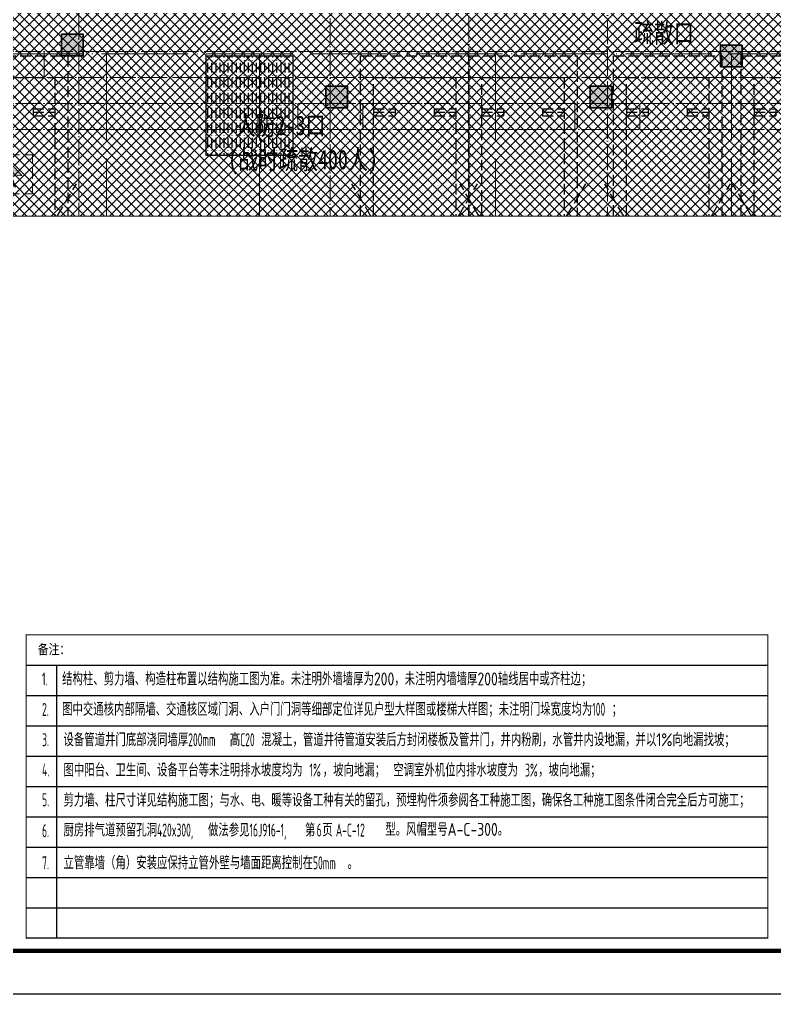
# Model space of a CAD drawing. Extents: x -518115 to 389031, y -231062 to 1628073.
# Drawn here: x 15451 to 32868, y 719299 to 742162 of the extents above; entities that cross this region are included whole.
import ezdxf
from ezdxf.xclip import XClip

# ---------------------------------------------------------------- set-up
doc = ezdxf.new("R2010")
doc.units = 0
doc.header["$LTSCALE"] = 1000
doc.header["$MEASUREMENT"] = 0
doc.header["$XCLIPFRAME"] = 0
for name, pattern in [('5、6、7#楼参照$0$DASH', [0.35, 0.25, -0.1]), ('DASH', [0.35, 0.25, -0.1]), ('DOTE', [2.42, 2, -0.2, 0.02, -0.2])]:
    doc.linetypes.add(name, pattern=pattern)
for name, color, linetype in [('0-R-口部编号', 211, 'Continuous'), ('0-R疏散口', 20, 'Continuous'), ('C-Sheet-图框', 101, 'Continuous'), ('HS-A-停车位（标准）', 9, 'Continuous'), ('PUB_TEXT', 4, 'Continuous'), ('图框', 140, 'Continuous')]:
    doc.layers.add(name, color=color, linetype=linetype)
for name, color, linetype, lineweight in [('AE-PARKING', 70, '5、6、7#楼参照$0$DASH', 13), ('DOTE', 19, 'DOTE', 9), ('填充', 251, 'Continuous', 5), ('砼柱', 2, 'Continuous', 35)]:
    doc.layers.add(name, color=color, linetype=linetype, lineweight=lineweight)
doc.layers.add('yichutu', color=7, linetype='Continuous', true_color=0xffffff, plot=False)
doc.styles.add('-宋体', font='', dxfattribs={"width": 0.8})
doc.styles.add('宋体', font='', dxfattribs={"height": 50})
doc.styles.add('房间名称', font='TSSDENG', dxfattribs={"width": 0.8, "bigfont": 'HZTXT'})
doc.styles.get('-宋体').set_extended_font_data('SimSun')
doc.styles.get('宋体').set_extended_font_data('SimSun')

# ---------------------------------------------------------------- blocks, each defined once
blk = doc.blocks.new('A$C27F3146B')
at = {"layer": '填充'}
h = blk.add_hatch(dxfattribs=at)
h.set_pattern_fill('ANSI37', color=196, scale=100, style=0)
h.set_pattern_definition([(45, (794705.05, -474761.84), (-112.253202, 112.253202), []), (135, (794705.05, -474761.84), (-112.253202, -112.253202), [])])
h.paths.add_polyline_path([(-78048, 55599), (-78048, 57299), (-82398, 57299), (-82398, 55849), (-84898, 55849), (-84897, 52948), (-86997, 52948), (-86997, 48099), (-82248, 48099), (-82248, 47399), (-77348, 47399), (-77348, 49449), (-76948, 49449), (-76948, 51299), (-79398, 51299), (-79398, 55599)], flags=16)
h.paths.add_polyline_path([(-95398, 60199), (-41398, 60199), (-41398, 40699), (-95398, 40699)])
h.paths.add_polyline_path([(-53798, 56449), (-53798, 57348), (-58647, 57350), (-58647, 55599), (-57397, 55599), (-57398, 51399), (-61998, 51399), (-61998, 48099), (-57248, 48099), (-57248, 47399), (-54548, 47399), (-54548, 49449), (-51348, 49449), (-51348, 53749), (-51848, 53749), (-51848, 56449)], flags=16)
at = {"layer": '填充', "color": 196}
blk.add_lwpolyline([(-95398, 60199), (-41398, 60199), (-41398, 40699), (-95398, 40699)], close=True, dxfattribs=at)
blk = doc.blocks.new('充电车位')
at = {"layer": 'AE-PARKING', "linetype": 'ByBlock'}
h = blk.add_hatch(color=1, dxfattribs=at)
h.dxf.hatch_style = 1
h.paths.add_polyline_path([(-1007586, -1042638), (-1007474, -1042375), (-1007689, -1042375), (-1007425, -1042030), (-1007515, -1042282), (-1007279, -1042298)])
at = {"layer": 'AE-PARKING', "color": 1}
for p, q in [((-1007929, -1041873), (-1007029, -1041873)), ((-1007929, -1041873), (-1007929, -1042773)), ((-1007029, -1041873), (-1007029, -1042773)), ((-1007929, -1042773), (-1007029, -1042773))]:
    blk.add_line(p, q, dxfattribs=at)
at = {"layer": 'AE-PARKING', "color": 1, "linetype": 'ByBlock'}
for p, q in [((-1007425, -1042030), (-1007689, -1042375)), ((-1007425, -1042030), (-1007515, -1042282)), ((-1007279, -1042298), (-1007586, -1042638)), ((-1007515, -1042282), (-1007279, -1042298)), ((-1007689, -1042375), (-1007474, -1042375)), ((-1007586, -1042638), (-1007474, -1042375))]:
    blk.add_line(p, q, dxfattribs=at)
blk = doc.blocks.new('A$C25A378E3')
at = {"layer": 'HS-A-停车位（标准）', "linetype": 'DASH'}
for p, q in [((300, 4280), (800, 4280)), ((300, 4280), (300, 4120)), ((300, 4200), (800, 4200)), ((300, 4120), (800, 4120)), ((800, 4280), (800, 4120)), ((1700, 4280), (2200, 4280)), ((1700, 4280), (1700, 4120)), ((1700, 4200), (2200, 4200)), ((1700, 4120), (2200, 4120)), ((2200, 4280), (2200, 4120)), ((300, 1700), (-200, 2550)), ((2200, 1700), (2700, 2550))]:
    blk.add_line(p, q, dxfattribs=at)
for points in [[(0, 5500), (2500, 5500), (2500, 0), (0, 0)], [(300, 5000), (2200, 5000), (2200, 0), (300, 0)]]:
    blk.add_lwpolyline(points, close=True, dxfattribs=at)
blk = doc.blocks.new('A$C24B36177')
for points in [[(-31690, -29947), (-31190, -29947), (-31190, -29447), (-31690, -29447)], [(-15975, -29697), (-16475, -29697), (-16475, -30197), (-15975, -30197)], [(-25590, -31147), (-25090, -31147), (-25090, -30647), (-25590, -30647)], [(-19490, -31147), (-18990, -31147), (-18990, -30647), (-19490, -30647)]]:
    blk.add_hatch(color=1).paths.add_polyline_path(points)
at = {"layer": '砼柱', "color": 1, "lineweight": 35}
for points in [[(-31690, -29947), (-31190, -29947), (-31190, -29447), (-31690, -29447)], [(-15975, -29697), (-16475, -29697), (-16475, -30197), (-15975, -30197)], [(-25590, -31147), (-25090, -31147), (-25090, -30647), (-25590, -30647)], [(-19490, -31147), (-18990, -31147), (-18990, -30647), (-19490, -30647)]]:
    blk.add_lwpolyline(points, close=True, dxfattribs=at)
blk = doc.blocks.new('A$C74D73064')
h = blk.add_hatch()
h.set_pattern_fill('ACAD_ISO10W100', color=8, scale=125, angle=90, style=0)
h.set_pattern_definition([(90, (278075.3, -731194.4), (-93.75, 6e-15), [225, -56.25, 9.375, -56.25])])
h.paths.add_polyline_path([(73755, 52172), (71755, 52172), (71755, 54472), (73755, 54472)])
at = {"color": 3}
blk.add_lwpolyline([(63315, 70272), (117315, 70272), (117315, 50772), (63315, 50772)], close=True, dxfattribs=at)
at = {"color": 2}
blk.add_lwpolyline([(73755, 52172), (71755, 52172), (71755, 54472), (73755, 54472)], close=True, dxfattribs=at)
at = {"layer": 'DOTE', "color": 5}
for p, q in [((196116, 54519), (-86385, 54519)), ((69455, 54519), (69455, 8149)), ((72980, 54519), (72980, 8149)), ((78430, 54519), (78430, 8149)), ((83880, 54519), (83880, 8149))]:
    blk.add_line(p, q, dxfattribs=at)
for name, p in [('A$C24B36177', (100105, 84419)), ('A$C27F3146B', (158713, 10074))]:
    blk.add_blockref(name, p)
at = {"layer": 'AE-PARKING', "xscale": -1, "rotation": 180.0025062727504}
blk.add_blockref('充电车位', (1074819, -990545), dxfattribs=at)
at = {"layer": 'HS-A-停车位（标准）', "linetype": 'DASH', "rotation": 0.000644038787326284}
for p in [(66055, 48969), (75315, 48970), (77815, 48970), (81155, 48969), (84105, 48969)]:
    blk.add_blockref('A$C25A378E3', p, dxfattribs=at)
at = {"layer": '0-R-口部编号', "style": '-宋体', "width": 0.75}
for s, p in [('人防2-3口', (72437, 52642)), ('(战时疏散400人)', (72264, 51853))]:
    blk.add_text(s, height=450, dxfattribs=at).set_placement(p)
at = {"layer": '0-R疏散口', "style": '-宋体', "width": 0.75}
blk.add_text('疏散口', height=450, dxfattribs=at).set_placement((81628, 54773, 0))
blk = doc.blocks.new('HFHFTHFD')
at = {"layer": 'DOTE', "linetype": 'DOTE', "ltscale": 0.3}
for p, q in [((429917, 604549), (429917, 593449)), ((436316, 604549), (436317, 593449)), ((424117, 601749), (424117, 593449)), ((433117, 600249), (433117, 593449)), ((472617, 597249), (418617, 597249)), ((423317, 597249), (423317, 596649)), ((472617, 596649), (418617, 596649)), ((472617, 596049), (418617, 596049)), ((429167, 596049), (429167, 595449)), ((430667, 596049), (430667, 595449)), ((435567, 596049), (435567, 595449)), ((437067, 596049), (437067, 595449)), ((472617, 595449), (418617, 595449))]:
    blk.add_line(p, q, dxfattribs=at)
blk = doc.blocks.new('TK')
at = {"layer": '图框'}
blk.add_lwpolyline([(465375, 548714), (549475, 548714), (549475, 489314), (465375, 489314)], close=True, dxfattribs=at)
blk.add_lwpolyline([(465375, 548714), (549475, 548714), (549475, 489314), (465375, 489314)], close=True, dxfattribs=at)
at = {"layer": '图框', "const_width": 100}
blk.add_lwpolyline([(548475, 490314), (548475, 547714), (467875, 547714), (467875, 490314)], close=True, dxfattribs=at)
blk = doc.blocks.new('A$C78D13F63')
at = {"layer": 'C-Sheet-图框', "color": 0}
for p, q in [((14087, 6600), (31204, 6600)), ((14787, 6600), (14787, 300)), ((14087, 5900), (31204, 5900)), ((14087, 5200), (31204, 5200)), ((14087, 4500), (31204, 4500)), ((14087, 3800), (31204, 3800)), ((14087, 3100), (31204, 3100)), ((14087, 2400), (31204, 2400)), ((14087, 1700), (31204, 1700)), ((14087, 1000), (31204, 1000))]:
    blk.add_line(p, q, dxfattribs=at)
at = {"layer": 'C-Sheet-图框', "color": 0, "const_width": 24}
blk.add_lwpolyline([(14087, 300), (14087, 7300), (31204, 7300), (31204, 300)], close=True, dxfattribs=at)
at = {"layer": 'PUB_TEXT', "color": 2}
for s, height, style, width, p in [('备注：', 227.8, '宋体', 0.8, (14353, 6851)), ('厨房排气道预留孔洞', 300, '房间名称', 0.8, (14945, 2642)), ('做法参见', 300, '房间名称', 0.8, (18281, 2642)), ('第', 300, '房间名称', 0.8, (20521, 2642)), ('型。风帽型号A-C-300。', 300, '房间名称', 0.8, (22375, 2657)), ('420x300,', 300, '房间名称', 0.56, (17105, 2642)), ('16J916-1,', 300, '房间名称', 0.56, (19241, 2642)), ('6', 300, '房间名称', 0.56, (20790, 2642)), ('页', 300, '房间名称', 0.8, (20921, 2642)), ('A-C-12', 300, '房间名称', 0.56, (21235, 2642))]:
    blk.add_text(s, height=height, dxfattribs=dict(at, style=style, width=width)).set_placement(p)
at = {"layer": 'PUB_TEXT', "style": '房间名称'}
for s, width, p in [('1.', 0.56, (14451, 6130)), ('结构柱、剪力墙、构造柱布置以结构施工图为准。未注明外墙墙厚为200，未注明内墙墙厚200轴线居中或齐柱边；', 0.8, (14913, 6130)), ('2.', 0.56, (14451, 5427)), ('图中交通核内部隔墙、交通核区域门洞、入户门门洞等细部定位详见户型大样图或楼梯大样图；未注明门垛宽度均为', 0.8, (14913, 5430)), ('100', 0.56, (27153, 5430)), ('；', 0.8, (27601, 5430)), ('设备管道井门底部浇同墙厚', 0.8, (14945, 4727)), ('高', 0.8, (18785, 4727)), ('混凝土，管道井待管道安装后方封闭楼板及管井门，井内粉刷，水管井内设地漏，并以1%%%向地漏找坡；', 0.8, (19513, 4727)), ('3.', 0.56, (14451, 4727)), ('200mm', 0.56, (17825, 4727)), ('C20', 0.56, (19025, 4727)), ('图中阳台、卫生间、设备平台等未注明排水坡度均为', 0.8, (14945, 4027)), ('，坡向地漏；', 0.8, (20930, 4027)), ('空调室外机位内排水坡度为', 0.8, (22558, 4027)), ('，坡向地漏；', 0.8, (25906, 4027)), ('4.', 0.56, (14451, 4032)), ('1%', 0.56, (20626, 4027)), ('3%%%', 0.56, (25602, 4027)), ('剪力墙、柱尺寸详见结构施工图；与水、电、暖等设备工种有关的留孔，预埋构件须参阅各工种施工图，确保各工种施工图条件闭合完全后方可施工；', 0.8, (14945, 3332)), ('5.', 0.56, (14451, 3342)), ('6.', 0.56, (14451, 2627)), ('7.', 0.56, (14451, 1885)), ('立管靠墙（角）安装应保持立管外壁与墙面距离控制在', 0.8, (14945, 1885)), ('50mm', 0.56, (20705, 1885)), ('。', 0.8, (21505, 1885))]:
    blk.add_text(s, height=300, dxfattribs=dict(at, width=width)).set_placement(p)
blk = doc.blocks.new('yct-841-594-84100-59399.9999999999-100-1000.0')
at = {"layer": 'yichutu', "color": 7, "true_color": 0xffffff}
blk.add_lwpolyline([(0, 0), (0, 59400), (84100, 59400), (84100, 0)], close=True, dxfattribs=at)

msp = doc.modelspace()

# ---------------------------------------------------------------- block references
for name, p in [('TK', (-466360.9, 230351.7)), ('HFHFTHFD', (-407300, 144181.1))]:
    msp.add_blockref(name, p)
ref = msp.add_blockref('A$C74D73064', (-51998.8, 686857.6))
XClip(ref).set_block_clipping_path([(63315.4263196605, 50772.2515014758), (117315.4131985184, 70272.2529080271)])

# ---------------------------------------------------------------- next in the draw order: block references
msp.add_blockref('A$C78D13F63', (1514.1, 720665.3))

# ---------------------------------------------------------------- next in the draw order: block references
at = {"layer": 'yichutu'}
msp.add_blockref('yct-841-594-84100-59399.9999999999-100-1000.0', (-985.9, 719665.3), dxfattribs=at)

doc.saveas('drawing.dxf')
